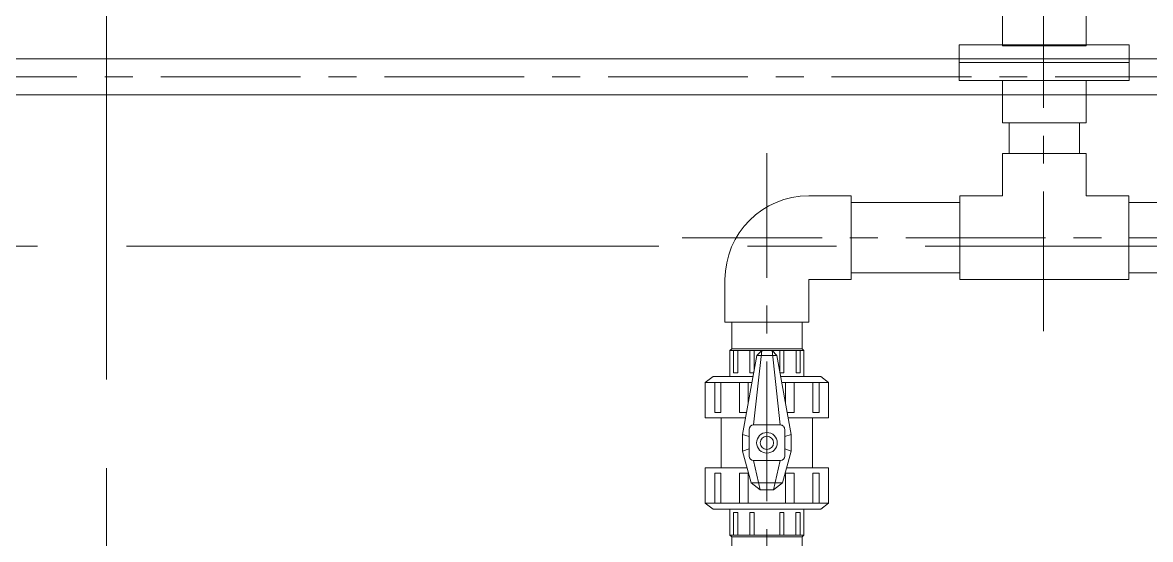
# Model space of a CAD drawing. Header units: millimetres. Extents: x 3795014 to 4300160, y 3869364 to 4016788.
# Drawn here: x 4227641 to 4228650, y 3926413 to 3926876 of the extents above; entities that cross this region are included whole.
import ezdxf

# ---------------------------------------------------------------- set-up
doc = ezdxf.new("R2010")
doc.units = ezdxf.units.MM
doc.linetypes.add('CENTER', pattern=[2, 1.25, -0.25, 0.25, -0.25])
doc.linetypes.add('осевая2', pattern=[28.575, 19.05, -3.175, 3.175, -3.175])
doc.layers.add('Дополнительная', color=7, linetype='Continuous', lineweight=18)
doc.layers.add('оси', color=7, linetype='осевая2', lineweight=13)

msp = doc.modelspace()

# ---------------------------------------------------------------- linework, layer by layer
at = {"layer": 'Дополнительная', "linetype": 'CENTER', "ltscale": 100}
for p, q in [((4228554.2, 3926599.5, 0), (4228554.2, 3926977.6, 0)), ((4226364.7, 3926827.2, 0), (4229226.2, 3926827.2, 0)), ((4228307, 3925847.4, 0), (4228306.7, 3926758.9, 0)), ((4228231.1, 3926683.2, 0), (4228877.3, 3926683.2, 0))]:
    msp.add_line(p, q, dxfattribs=at)
at = {"layer": 'Дополнительная', "ltscale": 25}
for p, q in [((4228592.4, 3926758.7, 0), (4228517.4, 3926758.7, 0)), ((4228517.4, 3926758.7, 0), (4228517.4, 3926720.7, 0)), ((4228517.4, 3926720.7, 0), (4228517.4, 3926758.7, 0)), ((4228517.4, 3926758.7, 0), (4228592.4, 3926758.7, 0)), ((4228592.4, 3926720.7, 0), (4228592.4, 3926758.7, 0)), ((4228592.4, 3926758.7, 0), (4228592.4, 3926720.7, 0)), ((4228592.4, 3926758.7, 0), (4228592.4, 3926720.7, 0)), ((4228592.4, 3926720.7, 0), (4228592.4, 3926758.7, 0)), ((4228344.3, 3926720.7, 0), (4228382.3, 3926720.7, 0)), ((4228382.3, 3926720.7, 0), (4228382.3, 3926645.7, 0)), ((4228479.4, 3926645.7, 0), (4228479.4, 3926720.7, 0)), ((4228479.4, 3926720.7, 0), (4228517.4, 3926720.7, 0)), ((4228630.4, 3926720.7, 0), (4228592.4, 3926720.7, 0)), ((4228630.4, 3926645.7, 0), (4228630.4, 3926720.7, 0)), ((4228269.3, 3926645.7, 0), (4228269.3, 3926607.7, 0)), ((4228269.3, 3926607.7, 0), (4228269.3, 3926645.7, 0)), ((4228344.3, 3926607.7, 0), (4228344.3, 3926645.7, 0)), ((4228382.3, 3926645.7, 0), (4228344.3, 3926645.7, 0)), ((4228344.3, 3926645.7, 0), (4228344.3, 3926607.7, 0)), ((4228517.4, 3926645.7, 0), (4228479.4, 3926645.7, 0)), ((4228517.4, 3926645.7, 0), (4228630.4, 3926645.7, 0)), ((4228269.3, 3926607.7, 0), (4228344.3, 3926607.7, 0)), ((4228344.3, 3926607.7, 0), (4228269.3, 3926607.7, 0)), ((4228273.8, 3926582.3, 0), (4228275.4, 3926583.8, 0)), ((4228339.8, 3926582.3, 0), (4228273.8, 3926582.3, 0)), ((4228339.8, 3926582.3, 0), (4228273.8, 3926582.3, 0)), ((4228273.8, 3926582.3, 0), (4228273.8, 3926559, 0)), ((4228338.2, 3926583.8, 0), (4228275.4, 3926583.8, 0)), ((4228338.2, 3926583.8, 0), (4228275.4, 3926583.8, 0)), ((4228277, 3926562.2, 0), (4228277, 3926582.3, 0)), ((4228277, 3926582.3, 0), (4228280.7, 3926582.3, 0)), ((4228280.7, 3926582.3, 0), (4228280.7, 3926562.2, 0)), ((4228288.5, 3926582.3, 0), (4228297.4, 3926582.3, 0)), ((4228291.6, 3926562.2, 0), (4228291.6, 3926582.3, 0)), ((4228294.8, 3926515.6, 0), (4228302.2, 3926582.1, 0)), ((4228295.3, 3926582.3, 0), (4228295.3, 3926563.7, 0)), ((4228302.2, 3926582.1, 0), (4228297.9, 3926577.9, 0)), ((4228311.4, 3926582.1, 0), (4228302.2, 3926582.1, 0)), ((4228311.4, 3926582.1, 0), (4228315.7, 3926577.9, 0)), ((4228318.8, 3926515.6, 0), (4228311.4, 3926582.1, 0)), ((4228318.3, 3926582.3, 0), (4228318.3, 3926563.7, 0)), ((4228322, 3926582.3, 0), (4228318.3, 3926582.3, 0)), ((4228322, 3926562.2, 0), (4228322, 3926582.3, 0)), ((4228332.9, 3926582.3, 0), (4228332.9, 3926562.2, 0)), ((4228336.6, 3926582.3, 0), (4228332.9, 3926582.3, 0)), ((4228336.6, 3926562.2, 0), (4228336.6, 3926582.3, 0)), ((4228339.8, 3926582.3, 0), (4228338.2, 3926583.8, 0)), ((4228339.8, 3926582.3, 0), (4228339.8, 3926559, 0)), ((4228285, 3926507.1, 0), (4228297.9, 3926577.9, 0)), ((4228315.7, 3926577.9, 0), (4228297.9, 3926577.9, 0)), ((4228328.5, 3926507.1, 0), (4228315.7, 3926577.9, 0)), ((4228280.7, 3926562.2, 0), (4228277, 3926562.2, 0)), ((4228295, 3926562.2, 0), (4228291.6, 3926562.2, 0)), ((4228318.6, 3926562.2, 0), (4228322, 3926562.2, 0)), ((4228332.9, 3926562.2, 0), (4228336.6, 3926562.2, 0)), ((4228251.6, 3926553.6, 0), (4228258.6, 3926559, 0)), ((4228251.6, 3926553.6, 0), (4228251.6, 3926522.1, 0)), ((4228293.5, 3926553.6, 0), (4228251.6, 3926553.6, 0)), ((4228293.5, 3926553.6, 0), (4228251.6, 3926553.6, 0)), ((4228294.4, 3926559, 0), (4228258.6, 3926559, 0)), ((4228260.1, 3926526.8, 0), (4228260.1, 3926553.6, 0)), ((4228265.7, 3926553.6, 0), (4228265.7, 3926526.8, 0)), ((4228282.2, 3926526.8, 0), (4228282.2, 3926553.6, 0)), ((4228290.1, 3926553.6, 0), (4228290.1, 3926535.1, 0)), ((4228319.1, 3926559, 0), (4228354.9, 3926559, 0)), ((4228361.9, 3926553.6, 0), (4228320.1, 3926553.6, 0)), ((4228361.9, 3926553.6, 0), (4228320.1, 3926553.6, 0)), ((4228323.5, 3926553.6, 0), (4228323.5, 3926535.1, 0)), ((4228331.3, 3926526.8, 0), (4228331.3, 3926553.6, 0)), ((4228347.9, 3926553.6, 0), (4228347.9, 3926526.8, 0)), ((4228353.4, 3926526.8, 0), (4228353.4, 3926553.6, 0)), ((4228361.9, 3926553.6, 0), (4228354.9, 3926559, 0)), ((4228361.9, 3926553.6, 0), (4228361.9, 3926522.1, 0)), ((4228251.6, 3926522.1, 0), (4228287.8, 3926522.1, 0)), ((4228265.7, 3926526.8, 0), (4228260.1, 3926526.8, 0)), ((4228266, 3926522.1, 0), (4228266, 3926515.6, 0)), ((4228288.6, 3926526.8, 0), (4228282.2, 3926526.8, 0)), ((4228325, 3926526.8, 0), (4228331.3, 3926526.8, 0)), ((4228325.8, 3926522.1, 0), (4228361.9, 3926522.1, 0)), ((4228347.6, 3926522.1, 0), (4228347.6, 3926510.2, 0)), ((4228347.9, 3926526.8, 0), (4228353.4, 3926526.8, 0)), ((4228266, 3926515.6, 0), (4228266, 3926477.2, 0)), ((4228290.9, 3926487.7, 0), (4228290.9, 3926511.6, 0)), ((4228306.8, 3926515.6, 0), (4228294.8, 3926515.6, 0)), ((4228318.8, 3926515.6, 0), (4228306.8, 3926515.6, 0)), ((4228322.7, 3926487.7, 0), (4228322.7, 3926511.6, 0)), ((4228290.9, 3926505.1, 0), (4228285, 3926507.1, 0)), ((4228285, 3926492.1, 0), (4228285, 3926507.1, 0)), ((4228322.7, 3926505.1, 0), (4228328.5, 3926507.1, 0)), ((4228328.5, 3926492.1, 0), (4228328.5, 3926507.1, 0)), ((4228347.6, 3926510.2, 0), (4228347.6, 3926477.1, 0)), ((4228290.9, 3926494.1, 0), (4228285, 3926492.1, 0)), ((4228292.8, 3926463.8, 0), (4228285, 3926492.1, 0)), ((4228320.8, 3926463.8, 0), (4228328.5, 3926492.1, 0)), ((4228322.7, 3926494.1, 0), (4228328.5, 3926492.1, 0)), ((4228306.8, 3926483.7, 0), (4228294.8, 3926483.7, 0)), ((4228300.8, 3926457.6, 0), (4228294.8, 3926483.7, 0)), ((4228318.8, 3926483.7, 0), (4228306.8, 3926483.7, 0)), ((4228312.7, 3926457.6, 0), (4228318.8, 3926483.7, 0)), ((4228251.6, 3926445.6, 0), (4228251.6, 3926477.2, 0)), ((4228251.6, 3926477.2, 0), (4228289.1, 3926477.1, 0)), ((4228265.7, 3926472.4, 0), (4228260.1, 3926472.4, 0)), ((4228260.1, 3926472.4, 0), (4228260.1, 3926445.6, 0)), ((4228265.7, 3926445.6, 0), (4228265.7, 3926472.4, 0)), ((4228290.1, 3926472.4, 0), (4228282.2, 3926472.4, 0)), ((4228282.2, 3926472.4, 0), (4228282.2, 3926445.6, 0)), ((4228290.1, 3926445.6, 0), (4228290.1, 3926472.4, 0)), ((4228323.4, 3926445.6, 0), (4228323.5, 3926472.4, 0)), ((4228323.5, 3926472.4, 0), (4228331.3, 3926472.4, 0)), ((4228324.4, 3926477.1, 0), (4228361.9, 3926477.1, 0)), ((4228331.3, 3926472.4, 0), (4228331.3, 3926445.6, 0)), ((4228347.8, 3926445.6, 0), (4228347.9, 3926472.4, 0)), ((4228347.9, 3926472.4, 0), (4228353.4, 3926472.4, 0)), ((4228353.4, 3926472.4, 0), (4228353.4, 3926445.6, 0)), ((4228361.9, 3926477.1, 0), (4228361.9, 3926445.6, 0)), ((4228300.8, 3926457.6, 0), (4228292.8, 3926463.8, 0)), ((4228320.8, 3926463.8, 0), (4228292.8, 3926463.8, 0)), ((4228312.7, 3926457.6, 0), (4228320.8, 3926463.8, 0)), ((4228312.7, 3926457.6, 0), (4228300.8, 3926457.6, 0)), ((4228361.9, 3926445.6, 0), (4228251.6, 3926445.6, 0)), ((4228251.6, 3926445.6, 0), (4228258.6, 3926440.3, 0)), ((4228306.8, 3926440.3, 0), (4228258.6, 3926440.3, 0)), ((4228273.8, 3926417, 0), (4228273.8, 3926440.3, 0)), ((4228278.4, 3926440.3, 0), (4228335.2, 3926440.3, 0)), ((4228306.8, 3926440.3, 0), (4228354.9, 3926440.3, 0)), ((4228339.7, 3926417, 0), (4228339.8, 3926440.3, 0)), ((4228361.9, 3926445.6, 0), (4228354.9, 3926440.3, 0)), ((4228277, 3926437.1, 0), (4228277, 3926417, 0)), ((4228280.7, 3926437.1, 0), (4228277, 3926437.1, 0)), ((4228280.7, 3926417, 0), (4228280.7, 3926437.1, 0)), ((4228291.5, 3926437.1, 0), (4228291.5, 3926417, 0)), ((4228295.3, 3926437.1, 0), (4228291.5, 3926437.1, 0)), ((4228295.3, 3926417, 0), (4228295.3, 3926437.1, 0)), ((4228318.3, 3926417, 0), (4228318.3, 3926437.1, 0)), ((4228318.3, 3926437.1, 0), (4228322, 3926437.1, 0)), ((4228322, 3926437.1, 0), (4228322, 3926417, 0)), ((4228332.8, 3926417, 0), (4228332.8, 3926437.1, 0)), ((4228332.8, 3926437.1, 0), (4228336.6, 3926437.1, 0)), ((4228336.6, 3926437.1, 0), (4228336.6, 3926417, 0)), ((4228339.7, 3926417, 0), (4228273.8, 3926417, 0)), ((4228339.7, 3926417, 0), (4228273.8, 3926417, 0)), ((4228273.8, 3926417, 0), (4228275.3, 3926415.5, 0)), ((4228338.2, 3926415.5, 0), (4228275.3, 3926415.5, 0)), ((4228338.2, 3926415.5, 0), (4228275.3, 3926415.5, 0)), ((4228277, 3926417, 0), (4228280.7, 3926417, 0)), ((4228291.5, 3926417, 0), (4228295.3, 3926417, 0)), ((4228322, 3926417, 0), (4228318.3, 3926417, 0)), ((4228336.6, 3926417, 0), (4228332.8, 3926417, 0)), ((4228339.7, 3926417, 0), (4228338.2, 3926415.5, 0))]:
    msp.add_line(p, q, dxfattribs=at)
at = {"layer": 'Дополнительная', "ltscale": 25, "elevation": 0}
for points in [[(4228517.4, 3926895.6), (4228592.4, 3926895.6), (4228592.4, 3926855.1), (4228517.4, 3926855.1)], [(4228478.9, 3926856), (4228630.9, 3926856), (4228630.9, 3926840), (4228478.9, 3926840)], [(4226442.9, 3926843.2), (4229138.5, 3926843.2), (4229138.5, 3926811.2), (4226442.9, 3926811.2)], [(4228478.9, 3926840), (4228630.9, 3926840), (4228630.9, 3926824), (4228478.9, 3926824)], [(4228517.4, 3926824), (4228592.4, 3926824), (4228592.4, 3926786), (4228517.4, 3926786)], [(4228523.4, 3926786), (4228586.4, 3926786), (4228586.4, 3926758.7), (4228523.4, 3926758.7)], [(4228382.3, 3926714.7), (4228479.4, 3926714.7), (4228479.4, 3926651.7), (4228382.3, 3926651.7)], [(4228727.6, 3926714.7), (4228630.4, 3926714.7), (4228630.4, 3926651.7), (4228727.6, 3926651.7)], [(4228275.3, 3926607.7), (4228338.3, 3926607.7), (4228338.3, 3926583.8), (4228275.3, 3926583.8)], [(4228275.3, 3926415.5), (4228275.3, 3926400), (4228338.3, 3926400), (4228338.3, 3926415.5)]]:
    msp.add_lwpolyline(points, close=True, dxfattribs=at)
at = {"layer": 'Дополнительная', "ltscale": 25}
for radius in [9.23, 5.95]:
    msp.add_circle((4228306.8, 3926499.6, 0), radius, dxfattribs=at)
for centre, radius, start, end in [((4228344.3, 3926645.7, 0), 75, 90, 180), ((4228294.8, 3926511.6, 0), 3.96, 89.9937, 179.9937), ((4228318.8, 3926511.6, 0), 3.96, 359.9937, 89.9937), ((4228294.8, 3926487.7, 0), 3.96, 179.9937, 269.9937), ((4228318.8, 3926487.7, 0), 3.96, 269.9937, 359.9937)]:
    msp.add_arc(centre, radius, start, end, dxfattribs=at)
at = {"layer": 'оси', "ltscale": 25}
for p, q in [((4227716.3, 3929175.6), (4227716.3, 3920275.6)), ((4217732.7, 3926675.6), (4229531.2, 3926675.6))]:
    msp.add_line(p, q, dxfattribs=at)

doc.saveas('drawing.dxf')
